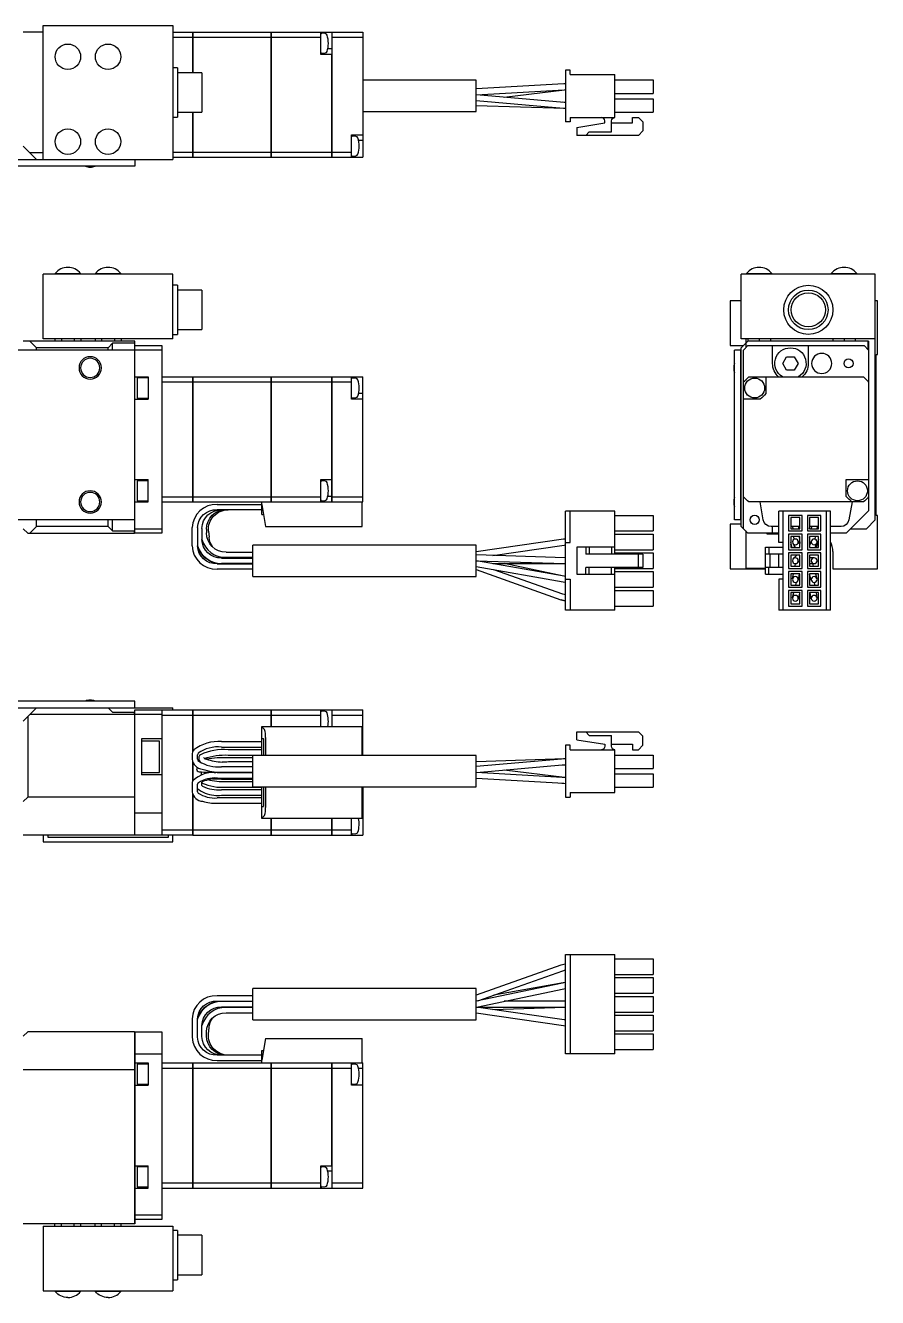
# Model space of a CAD drawing. Extents: x -2 to 554, y -8 to 295.
# Drawn here: x 363.1 to 553.8, y 10 to 294.7 of the extents above; entities that cross this region are included whole.
import ezdxf

# ---------------------------------------------------------------- set-up
doc = ezdxf.new("R2010")
doc.units = 0
doc.header["$LTSCALE"] = 0.5
doc.layers.add('MSM_CONTINUOUS', color=7, linetype='CONTINUOUS')

msp = doc.modelspace()

# ---------------------------------------------------------------- linework, layer by layer
at = {"layer": 'MSM_CONTINUOUS'}
for p, q in [((367.06, 264.7), (367.06, 294.7)), ((367.06, 294.7), (396.06, 294.7)), ((396.06, 294.7), (396.06, 264.7)), ((367.06, 293.2), (362.56, 293.2)), ((396.06, 293.2), (400.55, 293.2)), ((396.06, 292.05), (400.55, 292.05)), ((400.55, 284.13), (400.55, 293.2)), ((400.56, 293.2), (400.56, 284.13)), ((400.56, 293.2), (418.05, 293.2)), ((400.56, 292.05), (418.05, 292.05)), ((418.05, 265.2), (418.05, 293.2)), ((418.06, 293.19), (418.05, 293.19)), ((418.06, 292.04), (418.05, 292.04)), ((418.06, 293.2), (418.06, 265.2)), ((418.06, 293.2), (431.66, 293.2)), ((418.06, 292.05), (429.16, 292.05)), ((429.16, 288.2), (429.16, 293.2)), ((430.15, 292.87), (429.38, 292.94)), ((431.67, 293.2), (431.67, 265.2)), ((431.67, 293.2), (438.56, 293.2)), ((431.67, 292.05), (438.56, 292.05)), ((438.56, 293.2), (438.56, 265.2)), ((431.66, 288.2), (429.16, 288.2)), ((429.38, 288.47), (430.15, 288.54)), ((431.66, 289.45), (430.73, 289.45)), ((431.66, 265.2), (431.66, 288.2)), ((397.06, 285.2), (396.06, 285.2)), ((397.06, 285.2), (397.06, 274.2)), ((402.56, 284.13), (397.06, 284.13)), ((400.56, 284.27), (400.55, 284.26)), ((402.56, 284.13), (402.56, 275.28)), ((463.96, 282.44), (438.56, 282.44)), ((463.96, 275.44), (463.96, 282.44)), ((484.96, 284.7), (483.96, 284.7)), ((483.96, 284.7), (483.96, 273.1)), ((484.96, 283.7), (484.96, 284.7)), ((484.96, 283.7), (494.96, 283.7)), ((494.96, 274.1), (494.96, 283.7)), ((494.96, 282.5), (503.56, 282.5)), ((503.56, 282.5), (503.56, 279.5)), ((483.54, 281.63), (463.96, 280.51)), ((463.96, 279.2), (483.61, 280.33)), ((483.6, 277.49), (463.98, 279.2)), ((470.19, 278.66), (483.74, 280.32)), ((483.96, 281.65), (483.54, 281.63)), ((483.61, 280.33), (483.96, 280.35)), ((483.95, 280.34), (483.96, 280.34)), ((494.96, 279.5), (503.56, 279.5)), ((463.96, 277.9), (483.49, 276.19)), ((463.96, 276.81), (483.82, 276.16)), ((483.96, 277.47), (483.19, 277.52)), ((483.49, 276.19), (483.96, 276.16)), ((483.96, 277.46), (483.6, 277.49)), ((494.96, 278.3), (503.56, 278.3)), ((503.56, 278.3), (503.56, 275.3)), ((396.06, 274.2), (397.06, 274.2)), ((397.06, 275.28), (402.56, 275.28)), ((400.55, 265.2), (400.55, 275.28)), ((400.55, 274.5), (400.56, 274.48)), ((400.56, 275.28), (400.56, 265.2)), ((438.56, 275.44), (463.96, 275.44)), ((483.82, 276.16), (483.96, 276.15)), ((484.96, 274.1), (494.96, 274.1)), ((484.96, 274.1), (484.96, 273.1)), ((492.71, 272.9), (492.71, 273.35)), ((494.21, 270.9), (494.21, 273.35)), ((494.96, 275.3), (503.56, 275.3)), ((498.96, 272.9), (498.96, 274.1)), ((498.96, 274.1), (500.26, 274.1)), ((500.26, 274.1), (501.26, 273.1)), ((484.96, 273.1), (483.96, 273.1)), ((486.46, 271.9), (492.71, 272.9)), ((486.46, 271.9), (486.46, 270.1)), ((488.46, 270.1), (489.26, 270.9)), ((489.26, 270.9), (494.21, 270.9)), ((494.21, 272.9), (498.96, 272.9)), ((501.26, 271.1), (500.26, 270.1)), ((501.26, 273.1), (501.26, 271.1)), ((365.56, 264.7), (362.56, 267.7)), ((436.06, 265.2), (436.06, 270.2)), ((436.06, 270.2), (438.56, 270.2)), ((437.04, 269.87), (436.27, 269.94)), ((438.56, 268.95), (437.62, 268.95)), ((500.26, 270.1), (486.46, 270.1)), ((367.06, 266.2), (364.06, 266.2)), ((396.06, 266.36), (400.55, 266.36)), ((396.06, 265.2), (400.55, 265.2)), ((400.56, 266.36), (418.05, 266.36)), ((400.56, 265.2), (418.05, 265.2)), ((418.06, 266.36), (418.05, 266.36)), ((418.06, 265.21), (418.05, 265.21)), ((418.06, 266.36), (431.66, 266.36)), ((418.06, 265.2), (431.66, 265.2)), ((431.67, 266.36), (436.06, 266.36)), ((431.67, 265.2), (438.56, 265.2)), ((436.27, 265.47), (437.04, 265.54)), ((232.56, 264.7), (396.06, 264.7)), ((387.56, 263.2), (232.56, 263.2)), ((387.46, 264.7), (387.56, 264.6)), ((387.56, 264.6), (387.56, 263.2)), ((369.71, 239.22), (375.41, 239.22)), ((369.71, 239.22), (369.71, 239.06)), ((375.41, 239.06), (375.41, 239.22)), ((378.71, 239.22), (384.41, 239.22)), ((378.71, 239.22), (378.71, 239.06)), ((384.41, 239.06), (384.41, 239.22)), ((524.43, 239.22), (530.13, 239.22)), ((524.43, 239.22), (524.43, 239.06)), ((530.13, 239.06), (530.13, 239.22)), ((543.43, 239.22), (549.13, 239.22)), ((543.43, 239.22), (543.43, 239.06)), ((549.13, 239.06), (549.13, 239.22)), ((367.06, 224.56), (367.06, 239.06)), ((396.06, 239.06), (367.06, 239.06)), ((396.06, 224.56), (396.06, 239.06)), ((397.06, 236.56), (396.06, 236.56)), ((397.06, 236.56), (397.06, 225.56)), ((523.28, 224.56), (523.28, 239.06)), ((553.28, 239.06), (523.28, 239.06)), ((553.28, 184.06), (553.28, 239.06)), ((402.56, 235.49), (397.06, 235.49)), ((402.56, 235.49), (402.56, 226.64)), ((523.28, 233.06), (520.78, 233.06)), ((520.78, 233.06), (520.78, 223.06)), ((553.78, 233.06), (553.28, 233.06)), ((553.78, 221.06), (553.78, 233.06)), ((396.06, 225.56), (397.06, 225.56)), ((397.06, 226.64), (402.56, 226.64)), ((387.56, 224.06), (362.56, 224.06)), ((365.56, 222.56), (364.06, 224.06)), ((381.56, 222.56), (365.56, 222.56)), ((365.56, 222.06), (365.56, 222.56)), ((396.06, 224.56), (367.06, 224.56)), ((369.67, 224.56), (369.67, 224.06)), ((371.12, 224.56), (371.12, 224.06)), ((374, 224.56), (374, 224.06)), ((375.45, 224.56), (375.45, 224.06)), ((378.67, 224.56), (378.67, 224.06)), ((380.12, 224.56), (380.12, 224.06)), ((382.56, 223.56), (381.56, 222.56)), ((381.56, 222.06), (381.56, 222.56)), ((387.56, 223.56), (382.56, 223.56)), ((382.56, 222.06), (382.56, 223.56)), ((383, 224.56), (383, 224.06)), ((384.45, 224.56), (384.45, 224.06)), ((387.56, 181.06), (387.56, 224.06)), ((387.56, 223.06), (393.56, 223.06)), ((393.56, 223.06), (393.56, 181.06)), ((520.78, 223.06), (523.78, 223.06)), ((553.28, 224.56), (523.28, 224.56)), ((524.78, 224.06), (523.28, 222.56)), ((523.28, 182.56), (523.28, 222.56)), ((524.78, 223.06), (523.78, 222.06)), ((524.28, 224.56), (524.28, 222.56)), ((524.78, 224.56), (524.78, 224.06)), ((551.78, 224.06), (524.78, 224.06)), ((524.78, 223.06), (550.78, 223.06)), ((527.28, 224.56), (527.28, 224.06)), ((529.78, 224.56), (529.78, 224.06)), ((530.28, 219.06), (530.28, 223.06)), ((538.28, 223.06), (538.28, 219.06)), ((543.78, 224.56), (543.78, 224.06)), ((546.28, 224.56), (546.28, 224.06)), ((548.78, 224.56), (548.78, 224.06)), ((551.78, 222.06), (550.78, 223.06)), ((551.68, 222.16), (551.68, 224.06)), ((551.78, 224.06), (551.78, 214.95)), ((393.56, 222.06), (52.56, 222.06)), ((521.78, 184.06), (521.78, 222.06)), ((523.28, 222.06), (521.78, 222.06)), ((523.18, 184.06), (523.18, 222.06)), ((523.78, 214.95), (523.78, 222.06)), ((532.55, 219.06), (533.41, 220.56)), ((533.41, 220.56), (535.14, 220.56)), ((535.14, 220.56), (536.01, 219.06)), ((553.48, 221.06), (553.78, 221.06)), ((553.48, 185.06), (553.48, 221.06)), ((533.41, 217.56), (532.55, 219.06)), ((535.14, 217.56), (533.41, 217.56)), ((536.01, 219.06), (535.14, 217.56)), ((387.56, 216.06), (390.56, 216.06)), ((388.06, 215.81), (388.06, 211.31)), ((390.56, 215.81), (388.06, 215.81)), ((390.56, 216.06), (390.56, 211.06)), ((393.56, 216.06), (400.55, 216.06)), ((393.56, 214.91), (400.55, 214.91)), ((400.55, 188.06), (400.55, 216.06)), ((400.56, 216.06), (418.05, 216.06)), ((400.56, 216.06), (400.56, 188.06)), ((400.56, 214.91), (418.05, 214.91)), ((418.05, 188.06), (418.05, 216.06)), ((418.06, 216.05), (418.05, 216.05)), ((418.06, 214.9), (418.05, 214.9)), ((418.06, 216.06), (431.66, 216.06)), ((418.06, 216.06), (418.06, 188.06)), ((418.06, 214.91), (431.66, 214.91)), ((431.66, 188.06), (431.66, 216.06)), ((431.67, 216.06), (431.67, 188.06)), ((431.67, 216.06), (438.56, 216.06)), ((431.67, 214.91), (436.06, 214.91)), ((436.06, 211.06), (436.06, 216.06)), ((437.04, 215.73), (436.27, 215.79)), ((438.56, 188.06), (438.56, 216.06)), ((523.78, 189.22), (523.78, 214.91)), ((524.93, 216.06), (550.62, 216.06)), ((528.78, 216.06), (528.78, 212.31)), ((551.78, 214.91), (551.78, 189.22)), ((387.56, 211.06), (390.56, 211.06)), ((388.06, 211.31), (390.56, 211.31)), ((438.56, 211.06), (436.06, 211.06)), ((436.27, 211.33), (437.04, 211.4)), ((438.56, 212.31), (437.62, 212.31)), ((527.53, 211.06), (523.78, 211.06)), ((387.56, 193.06), (390.56, 193.06)), ((388.06, 192.81), (388.06, 188.31)), ((390.56, 192.81), (388.06, 192.81)), ((390.56, 188.06), (390.56, 193.06)), ((429.16, 193.06), (431.66, 193.06)), ((429.16, 188.06), (429.16, 193.06)), ((430.15, 192.73), (429.38, 192.79)), ((546.78, 193.06), (551.78, 193.06)), ((546.78, 189.31), (546.78, 193.06)), ((387.56, 188.06), (390.56, 188.06)), ((388.06, 188.31), (390.56, 188.31)), ((393.56, 189.22), (400.55, 189.22)), ((393.56, 188.06), (400.55, 188.06)), ((400.56, 189.22), (418.05, 189.22)), ((400.56, 188.06), (438.56, 188.06)), ((415.96, 185.26), (415.96, 188.06)), ((418.06, 189.22), (418.05, 189.22)), ((418.06, 188.07), (418.05, 188.07)), ((418.06, 189.22), (429.16, 189.22)), ((429.38, 188.33), (430.15, 188.4)), ((431.66, 189.31), (430.73, 189.31)), ((431.67, 189.22), (438.56, 189.22)), ((438.46, 182.56), (438.46, 188.06)), ((523.78, 182.06), (523.78, 189.17)), ((550.62, 188.06), (524.93, 188.06)), ((528.19, 184.05), (527.48, 188.06)), ((548.08, 188.06), (547.37, 184.05)), ((551.78, 189.17), (551.78, 186.06)), ((405.96, 187.51), (415.96, 187.51)), ((415.96, 186.31), (405.96, 186.31)), ((408.44, 186.31), (408.2, 186.31)), ((415.96, 187.46), (416.82, 182.56)), ((415.96, 185.26), (416.35, 185.26)), ((483.96, 163.81), (483.96, 186.01)), ((494.96, 186.01), (483.96, 186.01)), ((484.96, 179.01), (484.96, 186.01)), ((494.96, 176.41), (494.96, 186.01)), ((494.96, 185.06), (503.56, 185.06)), ((503.56, 185.06), (503.56, 181.56)), ((531.68, 179.01), (531.68, 186.01)), ((543.28, 186.01), (531.68, 186.01)), ((532.68, 163.81), (532.68, 186.01)), ((533.88, 185.06), (533.88, 181.56)), ((536.88, 185.06), (533.88, 185.06)), ((536.88, 181.56), (536.88, 185.06)), ((538.08, 185.06), (538.08, 181.56)), ((541.08, 185.06), (538.08, 185.06)), ((541.08, 181.56), (541.08, 185.06)), ((542.28, 186.01), (542.28, 163.81)), ((543.28, 163.81), (543.28, 186.01)), ((546.78, 181.06), (551.78, 186.06)), ((553.78, 185.06), (553.48, 185.06)), ((553.78, 173.06), (553.78, 185.06)), ((387.56, 184.06), (52.56, 184.06)), ((364.06, 181.06), (365.56, 182.56)), ((365.56, 182.56), (365.56, 184.06)), ((381.56, 182.56), (365.56, 182.56)), ((381.56, 182.56), (381.56, 184.06)), ((381.56, 182.56), (382.56, 181.56)), ((382.56, 181.56), (382.56, 184.06)), ((400.36, 178.22), (400.36, 182.31)), ((401.56, 182.31), (401.56, 178.22)), ((416.82, 182.56), (438.46, 182.56)), ((523.28, 183.06), (520.78, 183.06)), ((520.78, 183.06), (520.78, 173.06)), ((523.28, 184.06), (521.78, 184.06)), ((523.28, 182.56), (524.78, 181.06)), ((531.68, 182.56), (529.96, 182.56)), ((530.28, 181.06), (530.28, 182.56)), ((536.38, 184.56), (534.38, 184.56)), ((534.38, 184.56), (534.38, 182.06)), ((536.38, 182.56), (534.38, 182.56)), ((534.88, 182.06), (534.84, 182.56)), ((536.05, 182.56), (536.09, 182.06)), ((536.38, 182.19), (536.37, 182.56)), ((536.38, 182.06), (536.38, 184.56)), ((538.58, 184.56), (538.58, 182.06)), ((540.58, 184.56), (538.58, 184.56)), ((540.58, 182.56), (538.58, 182.56)), ((538.58, 182.06), (538.65, 182.56)), ((539.03, 182.56), (538.94, 182.06)), ((540.26, 182.56), (540.16, 182.06)), ((540.58, 182.06), (540.58, 184.56)), ((545.6, 182.56), (543.28, 182.56)), ((551.28, 182.06), (553.28, 184.06)), ((362.56, 182.06), (363.56, 181.06)), ((363.56, 181.06), (387.46, 181.06)), ((382.56, 181.56), (387.47, 181.56)), ((387.47, 181.07), (387.46, 181.06)), ((387.56, 181.69), (387.47, 181.56)), ((387.47, 181.07), (387.47, 181.56)), ((387.47, 181.07), (387.56, 181.16)), ((387.56, 182.06), (393.56, 182.06)), ((393.56, 181.06), (387.56, 181.06)), ((402.56, 182.15), (402.56, 179.67)), ((403.56, 182), (403.56, 181.12)), ((404.04, 181.55), (404.16, 180.16)), ((483.48, 179.7), (463.96, 176.87)), ((483.96, 179.75), (483.45, 179.7)), ((494.96, 181.56), (503.56, 181.56)), ((494.96, 180.86), (503.56, 180.86)), ((503.56, 180.86), (503.56, 177.36)), ((524.28, 181.56), (524.28, 173.26)), ((531.68, 181.06), (524.78, 181.06)), ((529.08, 180.86), (529.08, 181.06)), ((531.68, 180.86), (529.08, 180.86)), ((533.88, 181.56), (536.88, 181.56)), ((533.88, 180.86), (533.88, 177.36)), ((536.88, 180.86), (533.88, 180.86)), ((534.38, 182.06), (536.38, 182.06)), ((536.38, 180.36), (534.38, 180.36)), ((534.38, 180.36), (534.38, 177.86)), ((535.08, 179.69), (535.03, 180.36)), ((536.38, 178.71), (535.93, 179.45)), ((536.23, 180.36), (536.37, 178.73)), ((536.38, 177.86), (536.38, 180.36)), ((536.88, 177.36), (536.88, 180.86)), ((538.08, 181.56), (541.08, 181.56)), ((541.08, 180.86), (538.08, 180.86)), ((538.08, 180.86), (538.08, 177.36)), ((538.58, 182.06), (540.58, 182.06)), ((540.58, 180.36), (538.58, 180.36)), ((538.58, 180.36), (538.58, 177.86)), ((538.58, 180.18), (538.61, 180.36)), ((539.83, 180.36), (539.72, 179.75)), ((540.58, 179.65), (540.01, 177.86)), ((540.58, 177.86), (540.58, 180.36)), ((541.08, 177.36), (541.08, 180.86)), ((546.78, 181.06), (543.28, 181.06)), ((547.78, 182.06), (551.28, 182.06)), ((401.57, 178.22), (401.56, 178.25)), ((407.96, 176.81), (413.96, 176.81)), ((413.96, 171.41), (413.96, 178.41)), ((463.96, 178.41), (413.96, 178.41)), ((463.96, 171.41), (463.96, 178.41)), ((467.66, 176.09), (483.64, 178.41)), ((483.64, 178.41), (483.96, 178.45)), ((483.96, 179.01), (484.96, 179.01)), ((486.46, 177.91), (486.46, 171.91)), ((494.96, 177.91), (486.46, 177.91)), ((488.46, 177.91), (488.46, 176.41)), ((489.26, 177.91), (489.26, 176.41)), ((494.21, 177.91), (494.21, 176.41)), ((494.96, 177.36), (503.56, 177.36)), ((494.96, 176.66), (503.56, 176.66)), ((503.56, 176.66), (503.56, 173.16)), ((528.68, 177.91), (532.68, 177.91)), ((528.68, 171.91), (528.68, 177.91)), ((529.48, 177.91), (529.48, 176.41)), ((532.68, 179.01), (531.68, 179.01)), ((533.88, 177.36), (536.88, 177.36)), ((533.88, 176.66), (533.88, 173.16)), ((536.88, 176.66), (533.88, 176.66)), ((534.63, 177.86), (534.38, 179.05)), ((534.6, 178.04), (534.38, 178.56)), ((534.38, 177.86), (536.38, 177.86)), ((534.82, 178.78), (535.37, 177.86)), ((535.24, 177.86), (535.21, 178.12)), ((536.88, 173.16), (536.88, 176.66)), ((538.08, 177.36), (541.08, 177.36)), ((541.08, 176.66), (538.08, 176.66)), ((538.08, 176.66), (538.08, 173.16)), ((538.97, 179.35), (538.58, 178.35)), ((538.58, 177.86), (540.58, 177.86)), ((539.78, 177.86), (540.18, 178.87)), ((541.08, 173.16), (541.08, 176.66)), ((543.78, 176.96), (543.78, 173.06)), ((405.96, 174.21), (413.96, 174.21)), ((406.25, 175.67), (406.22, 175.67)), ((406.22, 175.67), (406.25, 175.67)), ((406.96, 175.61), (406.25, 175.67)), ((406.25, 175.67), (407.46, 175.51)), ((413.96, 175.61), (406.96, 175.61)), ((406.96, 175.51), (413.96, 175.51)), ((413.96, 174.31), (406.96, 174.31)), ((483.87, 175.57), (463.96, 176.21)), ((463.96, 174.91), (483.82, 174.27)), ((483.63, 171.43), (464.03, 174.91)), ((467.68, 174.26), (483.96, 174.26)), ((483.57, 171.46), (470.22, 174.26)), ((483.82, 174.27), (483.96, 174.26)), ((483.96, 175.56), (483.87, 175.57)), ((501.26, 176.41), (488.46, 176.41)), ((500.26, 173.41), (500.26, 176.41)), ((501.26, 176.41), (501.26, 173.41)), ((532.68, 176.41), (528.68, 176.41)), ((529.68, 176.41), (529.68, 173.41)), ((531.68, 173.41), (531.68, 176.41)), ((536.38, 176.16), (534.38, 176.16)), ((534.38, 176.16), (534.38, 173.66)), ((535.64, 176.09), (534.92, 175.38)), ((535.37, 174.26), (535.26, 173.66)), ((535.84, 174.46), (536.38, 174.99)), ((536.38, 173.66), (536.38, 176.16)), ((538.58, 176.16), (538.58, 173.66)), ((540.58, 176.16), (538.58, 176.16)), ((539.58, 175.56), (538.58, 175.56)), ((538.58, 174.26), (539.58, 174.26)), ((539.44, 173.66), (539.28, 174.26)), ((540.58, 173.66), (540.58, 176.16)), ((413.96, 173.01), (405.96, 173.01)), ((413.96, 171.41), (463.96, 171.41)), ((463.96, 173.6), (483.41, 170.15)), ((463.96, 172.92), (482.92, 166.19)), ((483.36, 167.42), (467.9, 172.9)), ((483.96, 171.4), (483.57, 171.46)), ((483.96, 171.39), (483.63, 171.43)), ((486.46, 171.91), (494.96, 171.91)), ((488.46, 171.91), (488.46, 173.41)), ((501.26, 173.41), (488.46, 173.41)), ((489.26, 171.91), (489.26, 173.41)), ((494.21, 171.91), (494.21, 173.41)), ((494.96, 163.81), (494.96, 173.41)), ((494.96, 173.16), (503.56, 173.16)), ((494.96, 172.46), (503.56, 172.46)), ((503.56, 172.46), (503.56, 168.96)), ((520.78, 173.06), (528.68, 173.06)), ((524.28, 173.26), (528.68, 173.26)), ((532.68, 173.41), (528.68, 173.41)), ((528.68, 171.91), (532.68, 171.91)), ((529.48, 171.91), (529.48, 173.41)), ((533.88, 173.16), (536.88, 173.16)), ((533.88, 172.46), (533.88, 168.96)), ((536.88, 172.46), (533.88, 172.46)), ((534.38, 173.66), (536.38, 173.66)), ((536.38, 171.96), (534.38, 171.96)), ((534.38, 171.96), (534.38, 169.46)), ((534.74, 170.83), (534.95, 171.96)), ((536.27, 171.96), (536.02, 170.6)), ((536.38, 169.46), (536.38, 171.96)), ((536.88, 168.96), (536.88, 172.46)), ((538.08, 173.16), (541.08, 173.16)), ((538.08, 172.46), (538.08, 168.96)), ((541.08, 172.46), (538.08, 172.46)), ((538.58, 173.66), (540.58, 173.66)), ((540.58, 171.96), (538.58, 171.96)), ((538.58, 171.96), (538.58, 169.46)), ((538.95, 170.54), (538.58, 171.91)), ((539.91, 171.96), (540.2, 170.88)), ((540.58, 169.46), (540.58, 171.96)), ((541.08, 168.96), (541.08, 172.46)), ((543.78, 173.06), (553.78, 173.06)), ((483.41, 170.15), (483.96, 170.08)), ((483.96, 170.81), (484.96, 170.81)), ((484.96, 170.81), (484.96, 163.81)), ((494.96, 168.96), (503.56, 168.96)), ((494.96, 168.26), (503.56, 168.26)), ((503.56, 168.26), (503.56, 164.76)), ((532.68, 170.81), (531.68, 170.81)), ((531.68, 170.81), (531.68, 163.81)), ((533.88, 168.96), (536.88, 168.96)), ((533.88, 168.26), (533.88, 164.76)), ((536.88, 168.26), (533.88, 168.26)), ((534.38, 169.46), (536.38, 169.46)), ((535.59, 170.1), (535.44, 169.46)), ((536.88, 164.76), (536.88, 168.26)), ((538.08, 168.96), (541.08, 168.96)), ((541.08, 168.26), (538.08, 168.26)), ((538.08, 168.26), (538.08, 164.76)), ((538.58, 169.46), (540.58, 169.46)), ((539.76, 169.46), (539.66, 170.07)), ((541.08, 164.76), (541.08, 168.26)), ((482.91, 166.2), (483.96, 165.93)), ((482.92, 166.19), (483.96, 165.93)), ((483.96, 167.25), (483.35, 167.42)), ((536.38, 167.76), (534.38, 167.76)), ((534.38, 167.76), (534.38, 165.26)), ((534.38, 165.26), (536.38, 165.26)), ((534.75, 166.67), (535.02, 167.76)), ((536.35, 167.76), (536.01, 166.36)), ((536.38, 165.26), (536.38, 167.76)), ((538.58, 167.76), (538.58, 165.26)), ((540.58, 167.76), (538.58, 167.76)), ((538.58, 165.26), (540.58, 165.26)), ((538.94, 166.41), (538.72, 167.76)), ((540.03, 167.76), (540.22, 166.62)), ((540.58, 165.26), (540.58, 167.76)), ((494.96, 163.81), (483.96, 163.81)), ((494.96, 164.76), (503.56, 164.76)), ((543.28, 163.81), (531.68, 163.81)), ((533.88, 164.76), (536.88, 164.76)), ((538.08, 164.76), (541.08, 164.76)), ((387.56, 143.51), (232.56, 143.51)), ((387.56, 142.11), (387.56, 143.51)), ((232.56, 142.01), (396.06, 142.01)), ((362.56, 139.01), (365.56, 142.01)), ((363.56, 140.01), (363.56, 122.01)), ((387.46, 140.51), (364.06, 140.51)), ((381.56, 142.01), (382.56, 141.01)), ((382.56, 141.01), (387.56, 141.01)), ((387.46, 142.01), (387.56, 142.11)), ((387.47, 140.52), (387.46, 140.51)), ((387.46, 140.51), (387.46, 122.01)), ((387.47, 140.52), (387.47, 141.01)), ((387.47, 140.52), (387.56, 140.49)), ((387.56, 141.51), (400.55, 141.51)), ((387.56, 113.51), (387.56, 141.51)), ((393.56, 140.51), (387.56, 140.51)), ((393.56, 141.51), (393.56, 113.51)), ((393.56, 140.36), (400.55, 140.36)), ((396.06, 141.51), (396.06, 142.01)), ((400.55, 132.22), (400.55, 141.51)), ((400.56, 141.51), (418.05, 141.51)), ((400.56, 141.51), (400.56, 132.24)), ((400.56, 140.36), (418.05, 140.36)), ((418.05, 137.81), (418.05, 141.51)), ((418.06, 141.5), (418.05, 141.5)), ((418.06, 140.36), (418.05, 140.36)), ((418.06, 141.51), (418.06, 137.81)), ((418.06, 141.51), (431.66, 141.51)), ((418.06, 140.36), (429.16, 140.36)), ((429.16, 137.81), (429.16, 141.51)), ((430.15, 141.18), (429.38, 141.25)), ((431.67, 141.51), (431.67, 137.81)), ((431.67, 141.51), (438.56, 141.51)), ((431.67, 140.36), (438.56, 140.36)), ((438.56, 131.28), (438.56, 141.51)), ((415.96, 137.81), (438.46, 137.81)), ((415.96, 131.28), (415.96, 137.81)), ((415.96, 137.71), (416.56, 137.11)), ((438.46, 131.28), (438.46, 137.81)), ((393.56, 135.01), (389.06, 135.01)), ((389.06, 135.01), (389.06, 127.01)), ((393.06, 134.51), (389.06, 134.51)), ((393.06, 127.51), (393.06, 134.51)), ((415.96, 134.41), (406.96, 134.41)), ((415.96, 135.11), (416.35, 135.11)), ((416.35, 135.11), (416.35, 131.28)), ((416.82, 135.33), (416.82, 131.28)), ((486.46, 134.82), (486.46, 136.62)), ((486.46, 136.62), (500.26, 136.62)), ((486.46, 134.82), (492.71, 133.82)), ((488.46, 136.62), (489.26, 135.82)), ((489.26, 135.82), (494.21, 135.82)), ((492.71, 133.82), (492.71, 133.37)), ((494.21, 133.37), (494.21, 135.82)), ((494.21, 133.82), (498.96, 133.82)), ((498.96, 133.82), (498.96, 132.62)), ((501.26, 135.62), (500.26, 136.62)), ((501.26, 133.62), (501.26, 135.62)), ((400.36, 131.47), (400.36, 130.51)), ((401.56, 130.49), (401.56, 131.47)), ((406.96, 133.21), (415.96, 133.21)), ((415.96, 132.61), (408.44, 132.61)), ((408.44, 131.41), (415.96, 131.41)), ((413.96, 124.28), (413.96, 131.28)), ((463.96, 131.28), (413.96, 131.28)), ((463.96, 124.28), (463.96, 131.28)), ((484.96, 133.62), (483.96, 133.62)), ((483.96, 133.62), (483.96, 122.02)), ((484.96, 132.62), (484.96, 133.62)), ((484.96, 132.62), (494.96, 132.62)), ((494.96, 123.02), (494.96, 132.62)), ((494.96, 131.42), (503.56, 131.42)), ((498.96, 132.62), (500.26, 132.62)), ((500.26, 132.62), (501.26, 133.62)), ((503.56, 131.42), (503.56, 128.42)), ((400.55, 125.62), (400.55, 129.86)), ((400.56, 129.84), (400.56, 125.63)), ((401.4, 128.5), (401.36, 128.31)), ((401.52, 128.69), (401.4, 128.5)), ((401.88, 130.48), (401.9, 130.44)), ((401.9, 130.44), (401.97, 130.23)), ((403.08, 130.69), (403.02, 130.84)), ((413.96, 128.76), (406.96, 128.76)), ((413.96, 130.81), (408.42, 130.81)), ((408.54, 129.86), (408.5, 129.86)), ((413.96, 129.86), (408.51, 129.86)), ((483.82, 130.56), (463.96, 129.91)), ((483.07, 130.49), (463.96, 128.82)), ((463.98, 127.51), (483.19, 129.2)), ((483.96, 130.55), (483.07, 130.49)), ((483.19, 129.2), (483.96, 129.25)), ((483.96, 130.56), (483.5, 130.55)), ((483.96, 130.57), (483.82, 130.56)), ((494.96, 128.42), (503.56, 128.42)), ((389.06, 127.51), (393.06, 127.51)), ((393.56, 127.01), (389.06, 127.01)), ((402.36, 127.65), (402.36, 127.59)), ((402.36, 127.59), (402.36, 127.19)), ((402.36, 127.19), (402.36, 127.15)), ((402.36, 127.15), (402.41, 126.93)), ((402.56, 124.57), (402.56, 125.31)), ((404.9, 126.09), (406.96, 126.01)), ((413.96, 127.46), (405.96, 127.46)), ((405.96, 126.26), (413.96, 126.26)), ((406.96, 127.56), (413.96, 127.56)), ((406.96, 126.01), (413.96, 126.01)), ((413.96, 125.41), (407.96, 125.41)), ((483.18, 126.41), (463.96, 127.52)), ((463.96, 126.21), (483.54, 125.09)), ((483.74, 126.4), (470.19, 128.06)), ((483.96, 126.38), (483.18, 126.41)), ((494.96, 127.22), (503.56, 127.22)), ((503.56, 127.22), (503.56, 124.22)), ((400.36, 124.91), (400.36, 123.17)), ((400.55, 113.51), (400.55, 122.57)), ((400.56, 122.55), (400.56, 113.51)), ((401.56, 123.17), (401.56, 124.91)), ((415.96, 123.61), (406.96, 123.61)), ((407.96, 124.21), (415.96, 124.21)), ((413.96, 124.28), (463.96, 124.28)), ((415.96, 117.21), (415.96, 124.28)), ((416.35, 124.28), (416.35, 119.91)), ((416.82, 124.28), (416.82, 119.69)), ((438.46, 117.21), (438.46, 124.28)), ((438.56, 124.28), (438.56, 113.51)), ((483.1, 125.11), (483.96, 125.08)), ((483.4, 125.1), (483.96, 125.07)), ((483.54, 125.09), (483.96, 125.07)), ((484.96, 123.02), (494.96, 123.02)), ((484.96, 123.02), (484.96, 122.02)), ((494.96, 124.22), (503.56, 124.22)), ((362.56, 121.01), (363.56, 122.01)), ((387.46, 122.01), (363.56, 122.01)), ((387.46, 122.01), (387.47, 122)), ((387.47, 122), (387.56, 122.04)), ((387.47, 122), (387.47, 113.52)), ((415.96, 121.81), (405.96, 121.81)), ((405.96, 120.61), (415.96, 120.61)), ((406.96, 122.41), (415.96, 122.41)), ((415.96, 119.91), (416.35, 119.91)), ((483.96, 122.02), (484.96, 122.02)), ((387.56, 118.51), (393.56, 118.51)), ((416.56, 117.92), (415.96, 117.32)), ((438.46, 117.21), (415.96, 117.21)), ((418.05, 113.51), (418.05, 117.21)), ((418.06, 117.21), (418.06, 113.51)), ((431.66, 113.51), (431.66, 117.21)), ((431.67, 117.21), (431.67, 113.51)), ((436.06, 113.51), (436.06, 117.21)), ((438.46, 117.26), (438.56, 117.26)), ((393.56, 114.67), (400.55, 114.67)), ((400.56, 114.67), (418.05, 114.67)), ((418.06, 114.67), (418.05, 114.67)), ((418.06, 114.67), (431.66, 114.67)), ((431.67, 114.67), (436.06, 114.67)), ((387.46, 113.51), (362.56, 113.51)), ((367.06, 113.51), (367.06, 112.01)), ((367.06, 112.01), (396.06, 112.01)), ((368.06, 113.51), (368.06, 113.01)), ((368.06, 113.01), (395.06, 113.01)), ((387.47, 113.52), (387.46, 113.51)), ((387.56, 113.61), (387.47, 113.52)), ((400.55, 113.51), (387.56, 113.51)), ((395.06, 113.01), (395.06, 113.51)), ((396.06, 112.01), (396.06, 113.51)), ((400.56, 113.51), (418.05, 113.51)), ((418.06, 113.52), (418.05, 113.52)), ((418.06, 113.51), (431.66, 113.51)), ((431.67, 113.51), (438.56, 113.51)), ((436.27, 113.78), (437.04, 113.85)), ((483.96, 86.75), (494.96, 86.75)), ((483.96, 64.55), (483.96, 86.75)), ((484.96, 86.75), (484.96, 64.55)), ((494.96, 64.55), (494.96, 86.75)), ((494.96, 85.8), (503.56, 85.8)), ((503.56, 85.8), (503.56, 82.3)), ((482.92, 84.37), (463.96, 77.64)), ((464.33, 76.39), (483.36, 83.15)), ((483.96, 84.63), (482.92, 84.37)), ((483.35, 83.14), (483.96, 83.31)), ((483.36, 83.15), (483.96, 83.31)), ((483.3, 80.38), (463.96, 76.31)), ((483.41, 80.41), (467.9, 77.66)), ((483.96, 80.48), (483.3, 80.38)), ((483.96, 80.48), (483.41, 80.41)), ((494.96, 82.3), (503.56, 82.3)), ((494.96, 81.6), (503.56, 81.6)), ((503.56, 81.6), (503.56, 78.1)), ((413.96, 77.55), (405.96, 77.55)), ((413.96, 72.15), (413.96, 79.15)), ((463.96, 79.15), (413.96, 79.15)), ((463.96, 72.15), (463.96, 79.15)), ((464.02, 75), (483.57, 79.1)), ((483.57, 79.1), (483.96, 79.17)), ((494.96, 78.1), (503.56, 78.1)), ((494.96, 77.4), (503.56, 77.4)), ((503.56, 77.4), (503.56, 73.9)), ((405.96, 76.35), (413.96, 76.35)), ((406.25, 74.9), (406.22, 74.89)), ((406.22, 74.89), (406.25, 74.9)), ((406.25, 74.9), (407.46, 75.05)), ((406.96, 74.95), (406.25, 74.9)), ((413.96, 76.25), (406.96, 76.25)), ((406.96, 75.05), (413.96, 75.05)), ((413.96, 74.95), (406.96, 74.95)), ((483.67, 72.15), (463.96, 75.01)), ((464.03, 75), (483.96, 75)), ((467.66, 74.47), (483.87, 75)), ((483.96, 76.3), (470.22, 76.3)), ((400.36, 72.35), (400.36, 68.25)), ((401.56, 68.25), (401.56, 72.35)), ((401.57, 72.35), (401.56, 72.31)), ((407.96, 73.75), (413.96, 73.75)), ((413.96, 72.15), (463.96, 72.15)), ((463.96, 73.69), (483.48, 70.86)), ((483.96, 72.12), (483.64, 72.15)), ((483.96, 72.12), (483.67, 72.15)), ((494.96, 73.9), (503.56, 73.9)), ((494.96, 73.2), (503.56, 73.2)), ((503.56, 73.2), (503.56, 69.7)), ((362.56, 68.5), (363.56, 69.5)), ((387.46, 69.5), (363.56, 69.5)), ((387.46, 69.5), (387.56, 69.4)), ((387.47, 69.49), (387.47, 61.01)), ((387.56, 69.5), (387.56, 26.5)), ((387.56, 69.5), (393.56, 69.5)), ((393.56, 69.5), (393.56, 27.5)), ((402.56, 68.41), (402.56, 70.89)), ((403.56, 68.56), (403.56, 69.44)), ((404.04, 69.02), (404.16, 70.4)), ((483.48, 70.86), (483.96, 70.81)), ((494.96, 69.7), (503.56, 69.7)), ((494.96, 69), (503.56, 69)), ((503.56, 69), (503.56, 65.5)), ((416.82, 68), (415.96, 63.1)), ((416.82, 68), (438.46, 68)), ((438.46, 62.5), (438.46, 68)), ((494.96, 65.5), (503.56, 65.5)), ((393.56, 64.5), (387.56, 64.5)), ((415.96, 64.25), (405.96, 64.25)), ((405.96, 63.05), (415.96, 63.05)), ((408.44, 64.25), (408.2, 64.26)), ((415.96, 62.5), (415.96, 65.3)), ((415.96, 65.3), (416.35, 65.3)), ((494.96, 64.55), (483.96, 64.55)), ((387.46, 61), (362.56, 61)), ((387.47, 61.01), (387.46, 61)), ((387.46, 61), (387.46, 26.5)), ((387.56, 60.97), (387.47, 61.01)), ((387.56, 62.5), (390.56, 62.5)), ((388.06, 62.25), (388.06, 57.75)), ((390.56, 62.25), (388.06, 62.25)), ((390.56, 62.5), (390.56, 57.5)), ((393.56, 62.5), (400.55, 62.5)), ((393.56, 61.35), (400.55, 61.35)), ((400.55, 34.5), (400.55, 62.5)), ((400.56, 62.5), (431.66, 62.5)), ((400.56, 62.5), (400.56, 34.5)), ((400.56, 61.35), (418.05, 61.35)), ((418.05, 34.5), (418.05, 62.5)), ((418.06, 62.49), (418.05, 62.49)), ((418.06, 61.34), (418.05, 61.34)), ((418.06, 62.5), (418.06, 34.5)), ((418.06, 61.35), (431.66, 61.35)), ((431.66, 39.5), (431.66, 62.5)), ((431.67, 62.5), (438.56, 62.5)), ((431.67, 62.5), (431.67, 34.5)), ((431.67, 61.35), (436.06, 61.35)), ((436.06, 57.5), (436.06, 62.5)), ((437.04, 62.16), (436.27, 62.23)), ((438.56, 61.25), (437.62, 61.25)), ((438.56, 34.5), (438.56, 62.5)), ((387.56, 57.5), (390.56, 57.5)), ((388.06, 57.75), (390.56, 57.75)), ((438.56, 57.5), (436.06, 57.5)), ((436.27, 57.77), (437.04, 57.84)), ((387.56, 39.5), (390.56, 39.5)), ((388.06, 39.25), (388.06, 34.75)), ((390.56, 39.25), (388.06, 39.25)), ((390.56, 34.5), (390.56, 39.5)), ((429.16, 39.5), (431.66, 39.5)), ((429.16, 34.5), (429.16, 39.5)), ((430.15, 39.16), (429.38, 39.23)), ((431.66, 38.25), (430.73, 38.25)), ((431.66, 38.25), (431.66, 34.51)), ((387.56, 34.5), (390.56, 34.5)), ((388.06, 34.75), (390.56, 34.75)), ((393.56, 35.65), (400.55, 35.65)), ((393.56, 34.5), (400.55, 34.5)), ((400.56, 35.65), (418.05, 35.65)), ((400.56, 34.5), (418.05, 34.5)), ((418.06, 35.66), (418.05, 35.66)), ((418.06, 34.51), (418.05, 34.51)), ((418.06, 35.65), (429.16, 35.65)), ((418.06, 34.5), (431.66, 34.5)), ((429.38, 34.77), (430.15, 34.84)), ((431.67, 35.65), (438.56, 35.65)), ((431.67, 34.5), (438.56, 34.5)), ((387.56, 28.5), (393.56, 28.5)), ((387.56, 26.5), (362.56, 26.5)), ((367.06, 26), (367.06, 11.5)), ((367.06, 26), (396.06, 26)), ((369.67, 26), (369.67, 26.5)), ((371.12, 26), (371.12, 26.5)), ((374, 26), (374, 26.5)), ((375.45, 26), (375.45, 26.5)), ((378.67, 26), (378.67, 26.5)), ((380.12, 26), (380.12, 26.5)), ((383, 26), (383, 26.5)), ((384.45, 26), (384.45, 26.5)), ((393.56, 27.5), (387.56, 27.5)), ((396.06, 26), (396.06, 11.5)), ((397.06, 25), (396.06, 25)), ((397.06, 25), (397.06, 14)), ((402.56, 23.93), (397.06, 23.93)), ((402.56, 23.93), (402.56, 15.07)), ((397.06, 15.07), (402.56, 15.07)), ((367.06, 11.5), (396.06, 11.5)), ((369.71, 11.5), (369.71, 11.34)), ((375.41, 11.34), (375.41, 11.5)), ((378.71, 11.5), (378.71, 11.34)), ((384.41, 11.34), (384.41, 11.5)), ((396.06, 14), (397.06, 14)), ((375.41, 11.34), (369.71, 11.34)), ((384.41, 11.34), (378.71, 11.34))]:
    msp.add_line(p, q, dxfattribs=at)
for centre, radius in [((372.56, 287.7), 2.85), ((381.56, 287.7), 2.85), ((372.56, 268.7), 2.85), ((381.56, 268.7), 2.85), ((538.28, 231.06), 5.5), ((538.28, 231.06), 4.42), ((538.28, 231.06), 3.82), ((547.28, 219.06), 1.01), ((526.28, 213.56), 2.23), ((549.28, 190.56), 2.23), ((526.28, 184.06), 1.02)]:
    msp.add_circle(centre, radius, dxfattribs=at)
at = {"layer": 'MSM_CONTINUOUS', "extrusion": (0, 0, -1)}
for centre, radius in [((-377.56, 218.06), 2.5), ((-377.56, 218.06), 2.15), ((-541.28, 219.06), 2.25), ((-377.56, 188.06), 2.5), ((-377.56, 188.06), 2.15), ((-535.38, 179.11), 0.65), ((-539.58, 179.11), 0.65), ((-535.38, 174.91), 0.65), ((-539.58, 174.91), 0.65), ((-535.38, 170.71), 0.65), ((-539.58, 170.71), 0.65), ((-535.38, 166.51), 0.65), ((-539.58, 166.51), 0.65)]:
    msp.add_circle(centre, radius, dxfattribs=at)
at = {"layer": 'MSM_CONTINUOUS'}
for centre, radius, start, end in [((429.36, 292.74), 0.2, 85, 180), ((430.1, 292.37), 0.5, 17.6292, 85), ((424.86, 290.7), 6, 342.3708, 17.6292), ((429.36, 288.67), 0.2, 180, 275), ((430.1, 289.04), 0.5, 275, 342.3708), ((491.96, 273.35), 0.75, 0, 90), ((436.25, 269.74), 0.2, 85, 161.8051), ((436.99, 269.37), 0.5, 17.6292, 85), ((431.75, 267.7), 6, 342.3708, 17.6292), ((436.25, 265.67), 0.2, 198.1949, 275), ((436.99, 266.04), 0.5, 275, 342.3708), ((377.55, 266), 3, 248.96, 270), ((377.57, 266), 3, 270, 291.04), ((372.56, 236.86), 3.7, 89.9943, 140.3692), ((372.56, 236.86), 3.7, 39.6308, 90), ((381.56, 236.86), 3.7, 89.9943, 140.3692), ((381.56, 236.86), 3.7, 39.6308, 90), ((527.28, 236.86), 3.7, 90, 140.3692), ((527.28, 236.86), 3.7, 39.6308, 90), ((546.28, 236.86), 3.7, 90, 140.3692), ((546.28, 236.86), 3.7, 39.6308, 90), ((524.58, 218.07), 3, 159.0034, 180.1444), ((524.58, 218.06), 3, 180, 201.04), ((436.25, 215.59), 0.2, 85, 161.8051), ((436.99, 215.23), 0.5, 17.6292, 85), ((431.75, 213.56), 6, 342.3708, 17.6292), ((436.25, 211.53), 0.2, 198.1949, 275), ((436.99, 211.9), 0.5, 275, 342.3708), ((429.36, 192.59), 0.2, 85, 180), ((430.1, 192.23), 0.5, 17.6292, 85), ((424.86, 190.56), 6, 342.3708, 17.6292), ((429.36, 188.53), 0.2, 180, 275), ((430.1, 188.9), 0.5, 275, 342.3708), ((524.58, 188.07), 3, 159.0034, 180.1444), ((524.58, 188.06), 3, 180, 201.04), ((405.77, 182.1), 5.41, 87.9657, 177.8137), ((407.93, 181.2), 5.59, 195.9654, 270.2921), ((405.76, 178.42), 5.41, 182.1273, 272.0933), ((406.89, 179.88), 5.57, 197.3809, 270.7723), ((538.78, 176.96), 5, 0, 25.8857), ((377.55, 140.71), 3, 90, 111.04), ((377.57, 140.71), 3, 68.96, 90), ((429.36, 141.05), 0.2, 85, 180), ((430.1, 140.68), 0.5, 17.6292, 85), ((424.86, 139.01), 6, 348.463, 17.6291), ((412.32, 135.57), 4.51, 356.9565, 19.8759), ((406.2, 125.71), 8.74, 85.0197, 128.3235), ((402.08, 131.44), 1.72, 139.0024, 178.8954), ((402.18, 131.39), 0.622, 138.9031, 173.0608), ((406.21, 125.53), 7.72, 84.4381, 125.6687), ((402.83, 130.73), 0.978, 128.7039, 194.8652), ((407.52, 119.92), 12.73, 85.8454, 114.6186), ((403.07, 130.95), 2.75, 189.2724, 261.0568), ((401.98, 128.29), 0.622, 178.1145, 264.9417), ((402.42, 130.71), 0.889, 193.8661, 231.118), ((406.38, 137.4), 8.65, 238.5524, 273.8561), ((403.09, 130.68), 1.21, 201.8456, 229.7784), ((406.77, 140.5), 12.93, 251.4264, 270.8555), ((403.61, 131.35), 0.846, 231.4689, 266.9127), ((407.68, 103.95), 26.87, 88.4238, 98.8516), ((407.78, 143.61), 13.77, 252.1759, 267.1972), ((407.78, 143.61), 13.77, 272.9984, 272.9996), ((401.81, 124.9), 1.45, 149.5973, 179.5942), ((405.11, 121.09), 6.43, 82.4193, 135.037), ((405.48, 119.15), 7.13, 86.1621, 121.44), ((405.68, 197.55), 69.98, 266.9256, 270.5083), ((403.1, 124.89), 0.679, 120.1743, 142.5013), ((407.67, 112.21), 14.15, 96.6571, 110.3054), ((402.92, 123.65), 2.6, 190.5511, 265.471), ((402.03, 124.84), 0.476, 123.7324, 171.3862), ((406.02, 129.61), 7.25, 231.9863, 263.6299), ((402.07, 123.28), 0.517, 191.8582, 224.7596), ((405.45, 128.66), 6.86, 236.8577, 274.2662), ((402.79, 125.36), 0.266, 210.6087, 235.589), ((403.48, 125.41), 1.25, 222.2163, 230.9064), ((407.12, 135.15), 10.96, 245.8666, 274.385), ((406.43, 132.32), 8.72, 244.6207, 273.4586), ((405.85, 132.01), 11.39, 254.0263, 270.5737), ((406.09, 130.82), 8.45, 264.0847, 275.9153), ((412.19, 119.47), 4.64, 340.4546, 2.713), ((431.75, 116.01), 6, 342.3708, 11.5369), ((436.25, 113.98), 0.2, 198.1949, 275), ((436.99, 114.35), 0.5, 275, 342.3708), ((405.76, 72.15), 5.41, 87.9067, 177.8727), ((406.89, 70.68), 5.57, 89.2277, 162.6191), ((407.93, 69.36), 5.59, 89.7079, 164.0346), ((405.77, 68.46), 5.41, 182.1863, 272.0343), ((436.25, 62.03), 0.2, 85, 161.8051), ((436.99, 61.67), 0.5, 17.6292, 85), ((431.75, 60), 6, 342.3708, 17.6292), ((436.25, 57.97), 0.2, 198.1949, 275), ((436.99, 58.33), 0.5, 275, 342.3708), ((429.36, 39.03), 0.2, 85, 180), ((430.1, 38.67), 0.5, 17.6292, 85), ((424.86, 37), 6, 342.3708, 17.6292), ((429.36, 34.97), 0.2, 180, 275), ((430.1, 35.33), 0.5, 275, 342.3708), ((372.56, 13.7), 3.7, 270, 320.3692), ((381.56, 13.7), 3.7, 270, 320.3692)]:
    msp.add_arc(centre, radius, start, end, dxfattribs=at)
at = {"layer": 'MSM_CONTINUOUS', "extrusion": (0, 0, -1)}
for centre, radius, start, end in [((-494.96, 273.35), 0.75, 0, 90), ((-534.28, 219.06), 3.5, 301.0027, 238.9973), ((-534.28, 219.06), 4, 311.4096, 0), ((-534.28, 219.06), 4, 180, 228.5904), ((-537.78, 202.06), 19, 42.5374, 47.4636), ((-537.78, 202.06), 19, 132.5364, 137.4636), ((-514.73, 225.11), 19, 222.3336, 227.6664), ((-537.78, 202.06), 19, 312.5374, 317.4626), ((-560.82, 202.11), 19, 312.3336, 317.6664), ((-537.78, 202.06), 19, 222.5364, 227.4626), ((-405.77, 182.1), 4.22, 2.8542, 92.5704), ((-406.84, 182.03), 4.29, 1.642, 91.5567), ((-407.92, 181.96), 4.36, 0.5892, 90.5857), ((-408.41, 181.92), 4.39, 355.0821, 90.1308), ((-529.96, 184.36), 1.8, 270, 350), ((-534.28, 185.06), 3.5, 233.1642, 238.9973), ((-545.6, 184.36), 1.8, 190, 270), ((-406.85, 179.8), 4.29, 268.4892, 358.3121), ((-407.92, 181.17), 4.36, 269.4314, 359.3937), ((-408.51, 180.55), 4.37, 322.9581, 354.9542), ((-405.78, 178.43), 4.22, 267.5064, 357.069), ((-406.86, 179.66), 5.45, 271.1091, 336.0046), ((-407.67, 117.65), 13.78, 70.6907, 93.2092), ((-491.96, 133.37), 0.75, 180, 270), ((-494.96, 133.37), 0.75, 270, 0), ((-407.76, 155.14), 25.29, 268.3223, 271.4809), ((-407.53, 141.21), 15.8, 268.4424, 283.4128), ((-406.49, 114.07), 13.5, 84.8625, 92.0051), ((-484.27, 130.72), 4.35, 274.0193, 276.9792), ((-405.78, 72.13), 4.22, 2.931, 92.4936), ((-406.86, 70.9), 5.45, 23.9954, 88.8909), ((-406.85, 70.76), 4.29, 1.6879, 91.5108), ((-407.92, 69.39), 4.36, 0.6063, 90.5686), ((-408.51, 70.02), 4.37, 5.0458, 37.0419), ((-406.84, 68.53), 4.29, 268.4433, 358.358), ((-407.92, 68.61), 4.36, 269.4143, 359.4108), ((-408.41, 68.64), 4.39, 269.8692, 4.9179), ((-405.77, 68.46), 4.22, 267.4296, 357.1458), ((-372.56, 13.7), 3.7, 269.9943, 320.3692), ((-381.56, 13.7), 3.7, 269.9943, 320.3692)]:
    msp.add_arc(centre, radius, start, end, dxfattribs=at)

doc.saveas('drawing.dxf')
